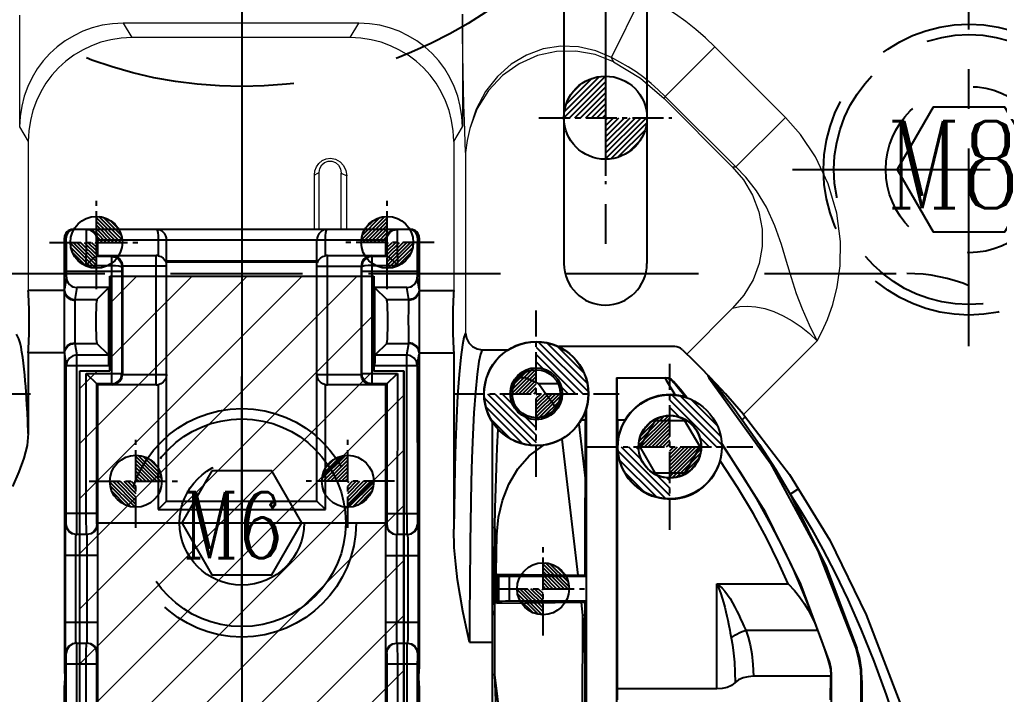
# Model space of a CAD drawing. Header units: inches. Extents: x 169168 to 170394, y -54081 to -53214.
# Drawn here: x 169772.66 to 169819.82, y -53508.76 to -53476.28 of the extents above; entities that cross this region are included whole.
import ezdxf

# ---------------------------------------------------------------- set-up
doc = ezdxf.new("R2010")
doc.units = ezdxf.units.IN
doc.header["$LTSCALE"] = 2
doc.header["$MEASUREMENT"] = 0
for name, pattern in [('CENTER', [50.8, 31.75, -6.35, 6.35, -6.35]), ('CENTER2', [1.125, 0.75, -0.125, 0.125, -0.125]), ('HIDDEN', [9.525, 6.35, -3.175])]:
    doc.linetypes.add(name, pattern=pattern)
doc.layers.get('0').update_dxf_attribs({"linetype": 'CONTINUOUS'})
for name, color, linetype in [('CAV-COR', 1, 'CONTINUOUS'), ('DEFAULT_1', 7, 'CENTER'), ('Layer3', 3, 'CONTINUOUS'), ('PIN', 4, 'CONTINUOUS'), ('Ru', 8, 'CONTINUOUS'), ('SCREW', 52, 'HIDDEN'), ('SP', 3, 'CONTINUOUS'), ('y-cut', 7, 'CONTINUOUS'), ('壓塊', 157, 'CONTINUOUS'), ('文字', 1, 'CONTINUOUS')]:
    doc.layers.add(name, color=color, linetype=linetype)
for name, color, linetype, lineweight in [('dim', 3, 'CONTINUOUS', 15), ('截面', 191, 'CONTINUOUS', 15), ('枕位', 75, 'CONTINUOUS', 15)]:
    doc.layers.add(name, color=color, linetype=linetype, lineweight=lineweight)
doc.styles.add('ROMANC', font='romanc', dxfattribs={"width": 0.6, "height": 1})
doc.styles.get("Standard").update_dxf_attribs({"font": 'txt.shx', "width": 0.67})

# ---------------------------------------------------------------- blocks, each defined once
blk = doc.blocks.new('20160824.113844')
at = {"layer": '截面', "linetype": 'Continuous', "ltscale": 0.3}
h = blk.add_hatch(dxfattribs=at)
h.set_pattern_fill('ANSI31', color=256, scale=15, angle=180, style=0)
h.set_pattern_definition([(225, (340813.7074, -102540.2255), (1.325825215, -1.325825215), [])])
h.paths.add_polyline_path([(-37.889, -42.607), (-37.889, -10.11), (-36.447, -10.11), (-36.447, -5.556), (-23.747, -5.556), (-23.747, -10.11), (-22.305, -10.11), (-22.305, -42.607)])
edge = h.paths.add_edge_path()
edge.add_arc((-24.297, -66.423), 0.5, 180, 270)
edge.add_line((-24.297, -66.923), (-3.565, -66.923))
edge.add_line((-3.565, -66.923), (-3.565, -60.317))
edge.add_line((-3.565, -60.317), (0.26, -57.22))
edge.add_line((0.26, -57.22), (-3.997, -51.963))
edge.add_ellipse((-3.216, -51.331), major_axis=(0, 1.005), ratio=0.999904, start_angle=90, end_angle=129.0027, ccw=False)
edge.add_line((-4.221, -51.331), (-4.221, -47.984))
edge.add_ellipse((-5.226, -47.984), major_axis=(-1.005, 0), ratio=0.999962, start_angle=180, end_angle=270)
edge.add_line((-5.226, -46.979), (-11.847, -46.979))
edge.add_line((-11.847, -46.979), (-11.847, -47.763))
edge.add_line((-11.847, -47.763), (-22.997, -47.763))
edge.add_arc((-22.997, -49.563), 1.8, 90, 180)
edge.add_line((-24.797, -49.563), (-24.797, -66.423))
h.paths.add_polyline_path([(-58.941, -52.081), (-58.941, -61.041), (-58.036, -62.992), (-58.036, -65.32), (-43.888, -65.32), (-43.816, -65.317), (-43.745, -65.31), (-43.675, -65.297), (-43.606, -65.279), (-43.538, -65.257), (-43.471, -65.229), (-43.407, -65.197), (-43.345, -65.161), (-43.286, -65.12), (-43.23, -65.075), (-43.178, -65.026), (-43.129, -64.973), (-43.084, -64.918), (-43.044, -64.86), (-43.007, -64.798), (-41.979, -62.922), (-41.954, -62.872), (-41.931, -62.821), (-41.911, -62.769), (-41.894, -62.716), (-41.88, -62.661), (-41.87, -62.607), (-41.862, -62.551), (-41.857, -62.496), (-41.856, -62.44), (-41.856, -51.451), (-58.431, -51.451)])
h.paths.add_polyline_path([(-19.938, -76.283), (-19.938, -79.425, 0.414214), (-19.438, -79.925), (-13.138, -79.925, 0.414214), (-12.638, -79.425), (-12.638, -76.283, 0.414214), (-13.138, -75.783), (-19.438, -75.783, 0.414214)])
h.paths.add_polyline_path([(-47.556, -76.283), (-47.556, -79.425, 0.414214), (-47.056, -79.925), (-40.756, -79.925, 0.414214), (-40.256, -79.425), (-40.256, -76.283, 0.414214), (-40.756, -75.783), (-47.056, -75.783, 0.414214)])
at = {"layer": 'y-cut', "linetype": 'ByBlock'}
for p, q in [((-36.447, -10.11), (-36.447, -5.556)), ((-36.447, -5.556), (-23.747, -5.556)), ((-23.747, -5.556), (-23.747, -10.11)), ((-37.889, -42.607), (-37.889, -10.11)), ((-37.889, -10.11), (-36.447, -10.11)), ((-23.747, -10.11), (-22.305, -10.11)), ((-22.305, -10.11), (-22.305, -42.607))]:
    blk.add_line(p, q, dxfattribs=at)
blk = doc.blocks.new('20160723.115749')
at = {"layer": 'SCREW', "linetype": 'CENTER', "ltscale": 0.15}
for p, q in [((0, -8.5), (0, 8.5)), ((-8.5, 0), (8.5, 0))]:
    blk.add_line(p, q, dxfattribs=at)
at = {"layer": 'SCREW', "ltscale": 0.5}
blk.add_lwpolyline([(-1.732, 3), (-3.464, 0), (-1.732, -3), (1.732, -3), (3.464, 0), (1.732, 3)], close=True, dxfattribs=at)
for radius in [7, 6.5, 4]:
    blk.add_circle((0, 0), radius, dxfattribs=at)
at = {"layer": 'Layer3', "style": 'ROMANC', "width": 0.8}
blk.add_text('M8', height=4.1865, dxfattribs=at).set_placement((-3.976, -1.858))
blk = doc.blocks.new('20140410.082121')
at = {"layer": 'SCREW', "color": 137, "linetype": 'CENTER', "ltscale": 0.25}
for p, q in [((0, -7.042), (0, 7.042)), ((-7, 0), (7, 0))]:
    blk.add_line(p, q, dxfattribs=at)
at = {"layer": 'SCREW', "color": 137, "linetype": 'Continuous'}
blk.add_lwpolyline([(-1.443, 2.5), (-2.887, 0), (-1.443, -2.5), (1.443, -2.5), (2.887, 0), (1.443, 2.5)], close=True, dxfattribs=at)
at = {"layer": 'SCREW', "color": 137}
for radius in [5.5, 5, 3]:
    blk.add_circle((0, 0), radius, dxfattribs=at)
at = {"layer": 'dim', "style": 'ROMANC', "width": 0.8}
blk.add_text('M6', height=3.1716, dxfattribs=at).set_placement((-2.868, -1.703))
blk = doc.blocks.new('20160825.182511')
at = {"color": 8, "linetype": 'HIDDEN'}
blk.add_circle((0, 0), 16.5, dxfattribs=at)
at = {"layer": 'SP', "linetype": 'CENTER', "ltscale": 0.25}
for p, q in [((0, -19), (0, 19)), ((-19, 0), (19, 0))]:
    blk.add_line(p, q, dxfattribs=at)
at = {"layer": 'SP', "linetype": 'HIDDEN'}
for radius in [15, 14]:
    blk.add_circle((0, 0), radius, dxfattribs=at)
at = {"layer": 'dim', "insert": (-5.368, -4.84), "char_height": 3.2506, "attachment_point": 5}
blk.add_mtext('Ø30', dxfattribs=at)
at = {"layer": 'SP'}
for s, p in [('S', (-4.865, 2.687)), ('P', (3.467, -5.699))]:
    blk.add_text(s, height=3.665, dxfattribs=at).set_placement(p)
blk = doc.blocks.new('20160826.162442')
at = {"color": 8, "linetype": 'HIDDEN'}
blk.add_circle((0, 0), 19, dxfattribs=at)
at = {"layer": 'SP', "linetype": 'CENTER', "ltscale": 0.25}
for p, q in [((0, -21.5), (0, 21.5)), ((-21.5, 0), (21.5, 0))]:
    blk.add_line(p, q, dxfattribs=at)
at = {"layer": 'SP', "linetype": 'HIDDEN'}
for radius in [17.5, 16.5]:
    blk.add_circle((0, 0), radius, dxfattribs=at)
at = {"layer": 'dim', "insert": (-5.289, -6.05), "char_height": 4.0633, "attachment_point": 5}
blk.add_mtext('Ø35', dxfattribs=at)
at = {"layer": 'SP'}
for s, p in [('S', (-6.081, 3.359)), ('P', (4.334, -7.124))]:
    blk.add_text(s, height=4.582, dxfattribs=at).set_placement(p)

msp = doc.modelspace()

# ---------------------------------------------------------------- hatches: boundary and pattern name
at = {"layer": 'PIN', "linetype": 'Continuous'}
h = msp.add_hatch(dxfattribs=at)
h.set_pattern_fill('ANSI31', color=153, scale=1.5, angle=270, style=0)
h.set_pattern_definition([(225, (170006.14292, -53466.75902), (-0.13258252, 0.13258252), [])])
h.paths.add_polyline_path([(169800.861, -53480.999), (169798.861, -53480.999, -0.414214), (169800.861, -53478.999)])
h.paths.add_polyline_path([(169800.861, -53482.999), (169800.861, -53480.999), (169802.861, -53480.999, -0.414214)])
h = msp.add_hatch(dxfattribs=at)
h.set_pattern_fill('ANSI31', color=6, angle=90, style=0)
h.set_pattern_definition([(135, (169981.64292, -53501.23844), (-0.08838835, -0.08838835), [])])
h.paths.add_polyline_path([(169776.361, -53486.999), (169775.111, -53486.999, 0.414214), (169776.361, -53488.249)])
h.paths.add_polyline_path([(169776.361, -53485.749), (169776.361, -53486.999), (169777.611, -53486.999, 0.414214)])
h = msp.add_hatch(dxfattribs=at)
h.set_pattern_fill('ANSI31', color=6, angle=90, style=0)
h.set_pattern_definition([(45, (169585.07887, -53501.23844), (0.08838835, -0.08838835), [])])
h.paths.add_polyline_path([(169790.361, -53486.999), (169791.611, -53486.999, -0.414214), (169790.361, -53488.249)])
h.paths.add_polyline_path([(169790.361, -53485.749), (169790.361, -53486.999), (169789.111, -53486.999, -0.414214)])
h = msp.add_hatch(dxfattribs=at)
h.set_pattern_fill('ANSI31', color=31, scale=2, angle=90, style=0)
h.set_pattern_definition([(135, (170002.81342, -53508.52476), (-0.1767767, -0.1767767), [])])
h.paths.add_polyline_path([(169797.531, -53491.785, -0.414214), (169800.031, -53494.285), (169798.781, -53494.285, 0.414214), (169797.531, -53493.035)])
h.paths.add_polyline_path([(169796.281, -53494.285, 0.414214), (169797.531, -53495.535), (169797.531, -53496.785, -0.414214), (169795.031, -53494.285)])
h = msp.add_hatch(dxfattribs=at)
h.set_pattern_fill('ANSI31', color=31, angle=90, style=0)
h.set_pattern_definition([(45, (169592.24937, -53508.52476), (0.08838835, -0.08838835), [])])
h.paths.add_polyline_path([(169797.531, -53494.285), (169798.781, -53494.285, -0.414214), (169797.531, -53495.535)])
h.paths.add_polyline_path([(169797.531, -53493.035), (169797.531, -53494.285), (169796.281, -53494.285, -0.414214)])
h = msp.add_hatch(dxfattribs=at)
h.set_pattern_fill('ANSI31', color=107, scale=2, angle=90, style=0)
h.set_pattern_definition([(135, (170009.24542, -53511.08094), (-0.1767767, -0.1767767), [])])
h.paths.add_polyline_path([(169803.963, -53494.341, -0.414214), (169806.463, -53496.841), (169805.463, -53496.841, 0.414214), (169803.963, -53495.341)])
h.paths.add_polyline_path([(169802.463, -53496.841, 0.414214), (169803.963, -53498.341), (169803.963, -53499.341, -0.414214), (169801.463, -53496.841)])
h = msp.add_hatch(dxfattribs=at)
h.set_pattern_fill('ANSI31', color=107, angle=90, style=0)
h.set_pattern_definition([(45, (169605.24699, -53511.72934), (0.08838835, -0.08838835), [])])
h.paths.add_polyline_path([(169802.463, -53496.841, -0.414214), (169803.963, -53495.341), (169803.963, -53496.841)])
h.paths.add_polyline_path([(169803.963, -53498.341), (169803.963, -53496.841), (169805.463, -53496.841, -0.414214)])
h = msp.add_hatch(dxfattribs=at)
h.set_pattern_fill('ANSI31', color=6, angle=90, style=0)
h.set_pattern_definition([(135, (169983.54292, -53512.73844), (-0.08838835, -0.08838835), [])])
h.paths.add_polyline_path([(169778.261, -53498.499), (169777.011, -53498.499, 0.414214), (169778.261, -53499.749)])
h.paths.add_polyline_path([(169778.261, -53497.249), (169778.261, -53498.499), (169779.511, -53498.499, 0.414214)])
h = msp.add_hatch(dxfattribs=at)
h.set_pattern_fill('ANSI31', color=6, angle=90, style=0)
h.set_pattern_definition([(45, (169583.17887, -53512.73844), (0.08838835, -0.08838835), [])])
h.paths.add_polyline_path([(169788.461, -53498.499), (169789.711, -53498.499, -0.414214), (169788.461, -53499.749)])
h.paths.add_polyline_path([(169788.461, -53497.249), (169788.461, -53498.499), (169787.211, -53498.499, -0.414214)])
h = msp.add_hatch(dxfattribs=at)
h.set_pattern_fill('ANSI31', color=6, angle=90, style=0)
h.set_pattern_definition([(135, (170003.14292, -53517.91494), (-0.08838835, -0.08838835), [])])
h.paths.add_polyline_path([(169797.861, -53503.675), (169796.611, -53503.675, 0.414214), (169797.861, -53504.925)])
h.paths.add_polyline_path([(169797.861, -53502.425), (169797.861, -53503.675), (169799.111, -53503.675, 0.414214)])

# ---------------------------------------------------------------- linework, layer by layer
at = {"linetype": 'CENTER', "ltscale": 0.5}
msp.add_line((169783.361, -53258.499), (169783.361, -53658.499), dxfattribs=at)
at = {"color": 8, "linetype": 'HIDDEN', "ltscale": 0.8}
msp.add_circle((169783.361, -53458.499), 21, dxfattribs=at)
at = {"layer": 'CAV-COR', "linetype": 'ByBlock'}
for p, q in [((169775.175, -53486.397), (169775.066, -53486.457)), ((169791.497, -53486.376), (169775.225, -53486.376)), ((169776.081, -53486.414), (169775.889, -53486.376)), ((169774.823, -53489.312), (169774.823, -53486.778)), ((169774.823, -53486.778), (169774.911, -53486.778)), ((169776.392, -53486.878), (169776.353, -53486.686)), ((169776.392, -53486.878), (169790.33, -53486.878)), ((169776.425, -53487.631), (169776.425, -53486.878)), ((169779.341, -53486.878), (169779.341, -53487.641)), ((169779.743, -53499.454), (169779.743, -53486.878)), ((169786.979, -53499.454), (169786.979, -53486.878)), ((169787.381, -53487.641), (169787.381, -53486.878)), ((169790.297, -53487.631), (169790.297, -53486.878)), ((169790.839, -53486.616), (169790.843, -53487.11)), ((169791.899, -53486.778), (169791.81, -53486.778)), ((169791.899, -53486.778), (169791.899, -53489.312)), ((169775.876, -53488.112), (169775.879, -53487.11)), ((169790.843, -53487.11), (169790.846, -53488.112)), ((169776.38, -53487.676), (169776.425, -53487.631)), ((169777.084, -53487.678), (169776.38, -53487.678)), ((169776.425, -53487.631), (169779.24, -53487.631)), ((169777.123, -53487.638), (169777.084, -53487.678)), ((169777.084, -53487.678), (169777.084, -53493.817)), ((169777.084, -53487.678), (169777.277, -53487.716)), ((169779.24, -53493.863), (169779.24, -53487.638)), ((169787.001, -53487.984), (169787.059, -53487.86)), ((169787.481, -53487.631), (169790.297, -53487.631)), ((169787.481, -53493.863), (169787.481, -53487.638)), ((169789.638, -53487.678), (169789.445, -53487.716)), ((169789.638, -53487.678), (169789.598, -53487.638)), ((169789.638, -53493.817), (169789.638, -53487.678)), ((169790.342, -53487.678), (169789.638, -53487.678)), ((169790.342, -53487.676), (169790.297, -53487.631)), ((169775.876, -53488.112), (169777.084, -53488.112)), ((169777.549, -53487.99), (169777.587, -53488.18)), ((169777.587, -53488.18), (169777.586, -53493.314)), ((169777.622, -53488.145), (169777.587, -53488.18)), ((169777.622, -53488.141), (169777.622, -53493.354)), ((169779.743, -53488.141), (169777.622, -53488.141)), ((169786.979, -53487.909), (169779.743, -53487.909)), ((169779.743, -53487.934), (169786.979, -53487.934)), ((169786.979, -53488.141), (169789.1, -53488.141)), ((169789.1, -53488.145), (169789.1, -53493.35)), ((169789.135, -53488.18), (169789.1, -53488.145)), ((169789.173, -53487.99), (169789.135, -53488.18)), ((169789.135, -53493.314), (169789.135, -53488.18)), ((169789.638, -53488.112), (169790.846, -53488.112)), ((169774.918, -53488.672), (169774.823, -53489.246)), ((169774.918, -53488.672), (169774.918, -53488.386)), ((169774.918, -53488.386), (169777.586, -53488.386)), ((169777.011, -53493.188), (169777.011, -53488.634)), ((169777.011, -53488.634), (169779.709, -53488.634)), ((169779.743, -53488.634), (169786.979, -53488.634)), ((169787.013, -53488.634), (169789.711, -53488.634)), ((169789.135, -53488.386), (169791.803, -53488.386)), ((169789.711, -53488.634), (169789.711, -53493.188)), ((169791.803, -53488.386), (169791.803, -53488.672)), ((169791.899, -53489.246), (169791.803, -53488.672)), ((169775.421, -53489.175), (169775.324, -53489.757)), ((169776.968, -53489.175), (169775.421, -53489.175)), ((169776.386, -53489.757), (169776.968, -53489.175)), ((169776.968, -53492.924), (169776.968, -53489.175)), ((169789.754, -53489.175), (169789.754, -53492.924)), ((169789.754, -53489.175), (169790.336, -53489.757)), ((169791.301, -53489.175), (169789.754, -53489.175)), ((169791.398, -53489.757), (169791.301, -53489.175)), ((169774.823, -53489.312), (169773.081, -53489.312)), ((169774.823, -53489.342), (169774.856, -53489.491)), ((169774.832, -53489.31), (169774.86, -53489.448)), ((169791.89, -53489.31), (169791.862, -53489.448)), ((169791.899, -53489.344), (169791.865, -53489.493)), ((169791.899, -53489.312), (169793.561, -53489.312)), ((169775.324, -53489.757), (169776.386, -53489.757)), ((169775.327, -53490.055), (169775.33, -53490.445)), ((169790.336, -53489.757), (169791.398, -53489.757)), ((169791.392, -53491.27), (169791.391, -53490.706)), ((169775.324, -53491.865), (169775.417, -53492.422)), ((169775.324, -53491.865), (169776.386, -53491.865)), ((169776.943, -53492.422), (169776.386, -53491.865)), ((169790.336, -53491.865), (169789.779, -53492.422)), ((169790.336, -53491.865), (169791.398, -53491.865)), ((169791.305, -53492.422), (169791.399, -53491.861)), ((169804.207, -53492.017), (169798.613, -53492.017)), ((169773.081, -53492.311), (169773.081, -53496.203)), ((169774.823, -53492.311), (169773.081, -53492.311)), ((169774.823, -53492.279), (169774.857, -53492.13)), ((169774.823, -53492.311), (169774.823, -53507.533)), ((169774.823, -53492.376), (169774.914, -53492.924)), ((169774.832, -53492.313), (169774.86, -53492.175)), ((169775.417, -53492.422), (169776.943, -53492.422)), ((169789.779, -53492.422), (169791.305, -53492.422)), ((169791.305, -53500.057), (169791.305, -53492.422)), ((169791.808, -53492.924), (169791.899, -53492.376)), ((169791.89, -53492.313), (169791.862, -53492.175)), ((169791.899, -53492.28), (169791.865, -53492.131)), ((169791.899, -53492.311), (169791.899, -53507.533)), ((169791.899, -53492.311), (169793.561, -53492.311)), ((169793.561, -53492.311), (169793.561, -53500.813)), ((169794.931, -53492.169), (169796.177, -53492.169)), ((169804.553, -53492.156), (169804.784, -53492.377)), ((169774.914, -53492.924), (169776.968, -53492.924)), ((169789.754, -53492.924), (169791.808, -53492.924)), ((169791.808, -53492.924), (169791.809, -53500.35)), ((169775.569, -53525.685), (169775.569, -53493.188)), ((169775.569, -53493.188), (169777.011, -53493.188)), ((169775.876, -53500.295), (169775.876, -53493.314)), ((169776.425, -53493.863), (169775.876, -53493.314)), ((169775.876, -53493.314), (169777.586, -53493.314)), ((169777.586, -53493.314), (169777.622, -53493.35)), ((169777.622, -53493.354), (169779.743, -53493.354)), ((169786.979, -53493.354), (169789.1, -53493.354)), ((169789.1, -53493.35), (169789.135, -53493.314)), ((169789.135, -53493.314), (169790.846, -53493.314)), ((169789.711, -53493.188), (169791.153, -53493.188)), ((169790.846, -53493.314), (169790.297, -53493.863)), ((169790.846, -53493.314), (169790.845, -53500.76)), ((169791.153, -53525.685), (169791.153, -53493.188)), ((169797.038, -53493.525), (169796.661, -53493.525)), ((169801.39, -53493.525), (169801.39, -53518.497)), ((169801.39, -53493.525), (169803.762, -53493.525)), ((169803.739, -53493.555), (169803.722, -53493.525)), ((169803.904, -53493.545), (169803.762, -53493.525)), ((169805.791, -53493.408), (169805.84, -53493.525)), ((169806.228, -53493.845), (169805.839, -53493.435)), ((169805.84, -53493.525), (169805.879, -53493.525)), ((169776.379, -53500.176), (169776.378, -53493.817)), ((169777.084, -53493.817), (169776.378, -53493.817)), ((169776.425, -53512.267), (169776.425, -53493.863)), ((169779.24, -53493.863), (169776.425, -53493.863)), ((169777.084, -53493.817), (169777.274, -53493.78)), ((169777.084, -53493.817), (169777.123, -53493.856)), ((169777.274, -53493.78), (169777.438, -53493.671)), ((169779.341, -53493.853), (169779.341, -53499.856)), ((169787.381, -53499.856), (169787.381, -53493.853)), ((169790.297, -53493.863), (169787.481, -53493.863)), ((169789.445, -53493.778), (169789.281, -53493.668)), ((169789.638, -53493.817), (169789.445, -53493.778)), ((169789.598, -53493.856), (169789.638, -53493.817)), ((169790.343, -53493.817), (169789.638, -53493.817)), ((169790.297, -53512.267), (169790.297, -53493.863)), ((169790.343, -53493.817), (169790.343, -53500.057)), ((169797.635, -53493.794), (169798.578, -53493.794)), ((169803.797, -53493.651), (169803.739, -53493.555)), ((169804.226, -53494.342), (169803.797, -53493.651)), ((169804.103, -53493.699), (169804.143, -53493.7)), ((169807.009, -53494.938), (169807.448, -53495.535)), ((169799.943, -53511.283), (169799.943, -53494.989)), ((169807.513, -53495.287), (169809.726, -53498.18)), ((169795.421, -53513.926), (169795.421, -53495.648)), ((169799.574, -53495.748), (169799.895, -53498.483)), ((169799.711, -53495.535), (169799.895, -53495.535)), ((169799.894, -53503.024), (169799.895, -53495.535)), ((169801.438, -53495.535), (169801.444, -53496.857)), ((169801.438, -53495.535), (169801.817, -53495.535)), ((169803.238, -53495.585), (169802.513, -53496.841)), ((169804.689, -53495.585), (169803.238, -53495.585)), ((169805.414, -53496.841), (169804.689, -53495.585)), ((169798.765, -53496.474), (169799.534, -53503.021)), ((169801.438, -53508.499), (169801.443, -53496.825)), ((169808.566, -53499.99), (169806.47, -53496.677)), ((169802.513, -53496.841), (169803.238, -53498.097)), ((169804.689, -53498.097), (169805.414, -53496.841)), ((169803.238, -53498.097), (169804.689, -53498.097)), ((169809.726, -53498.18), (169811.655, -53501.332)), ((169809.754, -53499.126), (169810.175, -53498.852)), ((169779.341, -53499.856), (169779.743, -53499.454)), ((169779.743, -53499.454), (169786.979, -53499.454)), ((169787.381, -53499.856), (169786.979, -53499.454)), ((169776.378, -53500.057), (169774.914, -53500.057)), ((169779.341, -53499.856), (169787.381, -53499.856)), ((169790.343, -53500.057), (169791.808, -53500.057)), ((169791.305, -53500.057), (169791.307, -53500.876)), ((169774.882, -53500.56), (169774.91, -53500.56)), ((169774.91, -53500.56), (169774.911, -53500.538)), ((169774.948, -53500.752), (169774.91, -53500.56)), ((169775.878, -53500.93), (169775.876, -53500.295)), ((169776.383, -53500.56), (169776.345, -53500.752)), ((169776.38, -53500.409), (169776.379, -53500.176)), ((169776.411, -53500.56), (169776.383, -53500.56)), ((169790.339, -53500.56), (169790.311, -53500.56)), ((169790.339, -53500.56), (169790.377, -53500.752)), ((169791.774, -53500.752), (169791.812, -53500.56)), ((169791.812, -53500.56), (169791.84, -53500.56)), ((169775.385, -53501.057), (169775.22, -53501.024)), ((169775.908, -53501.062), (169775.384, -53501.062)), ((169775.412, -53501.062), (169775.413, -53501.018)), ((169775.413, -53501.018), (169775.415, -53500.876)), ((169776.345, -53500.752), (169776.236, -53500.915)), ((169790.377, -53500.752), (169790.486, -53500.915)), ((169791.338, -53501.062), (169790.813, -53501.062)), ((169791.337, -53501.057), (169791.502, -53501.024)), ((169791.847, -53500.775), (169791.85, -53501.076)), ((169795.524, -53500.75), (169795.518, -53501.2)), ((169795.525, -53500.753), (169795.636, -53501.066)), ((169774.869, -53501.886), (169774.87, -53501.281)), ((169775.371, -53501.946), (169775.373, -53501.543)), ((169791.346, -53501.296), (169791.349, -53501.533)), ((169791.349, -53501.533), (169791.351, -53501.943)), ((169791.85, -53501.076), (169791.853, -53501.679)), ((169794.354, -53501.456), (169794.331, -53503.58)), ((169795.518, -53501.2), (169795.511, -53502.049)), ((169811.655, -53501.332), (169813.406, -53504.933)), ((169774.869, -53505.671), (169774.869, -53501.886)), ((169775.371, -53505.407), (169775.371, -53501.946)), ((169775.922, -53502.067), (169775.92, -53501.563)), ((169791.351, -53501.943), (169791.351, -53505.404)), ((169791.853, -53501.679), (169791.853, -53505.465)), ((169776.424, -53502.067), (169774.868, -53502.067)), ((169790.298, -53502.067), (169791.853, -53502.067)), ((169795.511, -53502.049), (169795.507, -53503.151)), ((169795.507, -53503.151), (169795.508, -53504.031)), ((169795.632, -53504.387), (169795.634, -53502.965)), ((169795.634, -53502.965), (169799.63, -53503.022)), ((169795.737, -53503.068), (169795.634, -53502.965)), ((169795.737, -53504.283), (169795.737, -53503.068)), ((169796.239, -53504.278), (169796.239, -53503.072)), ((169796.239, -53503.072), (169799.942, -53503.072)), ((169799.63, -53503.022), (169799.894, -53503.024)), ((169799.942, -53503.072), (169799.894, -53503.024)), ((169806.22, -53508.499), (169806.22, -53503.437)), ((169806.22, -53503.437), (169809.662, -53503.437)), ((169795.508, -53504.031), (169795.515, -53504.903)), ((169795.737, -53504.283), (169795.632, -53504.387)), ((169797.071, -53504.368), (169795.632, -53504.387)), ((169799.942, -53504.278), (169796.239, -53504.278)), ((169799.688, -53504.329), (169799.76, -53504.941)), ((169799.884, -53509.666), (169799.893, -53504.327)), ((169799.942, -53504.278), (169799.893, -53504.327)), ((169774.868, -53505.283), (169776.424, -53505.283)), ((169790.298, -53505.283), (169791.853, -53505.283)), ((169790.8, -53505.283), (169790.802, -53505.788)), ((169795.515, -53504.905), (169795.517, -53507.822)), ((169799.76, -53504.941), (169799.747, -53509.609)), ((169799.76, -53504.941), (169799.892, -53504.925)), ((169813.406, -53504.933), (169815.03, -53509.148)), ((169774.872, -53506.274), (169774.869, -53505.671)), ((169775.373, -53505.818), (169775.371, -53505.407)), ((169791.351, -53505.404), (169791.349, -53505.807)), ((169791.853, -53505.465), (169791.851, -53506.07)), ((169807.618, -53505.66), (169811.077, -53505.66)), ((169775.376, -53506.054), (169775.373, -53505.818)), ((169794.32, -53506.243), (169795.421, -53506.243)), ((169774.875, -53506.575), (169774.872, -53506.274)), ((169774.948, -53506.598), (169774.91, -53506.791)), ((169775.385, -53506.294), (169775.22, -53506.326)), ((169775.384, -53506.288), (169775.908, -53506.288)), ((169775.417, -53507.293), (169775.415, -53506.474)), ((169775.876, -53507.293), (169775.877, -53506.59)), ((169776.345, -53506.598), (169776.236, -53506.435)), ((169776.383, -53506.791), (169776.345, -53506.598)), ((169790.339, -53506.791), (169790.377, -53506.598)), ((169790.377, -53506.598), (169790.486, -53506.435)), ((169790.813, -53506.288), (169791.338, -53506.288)), ((169790.844, -53506.42), (169790.846, -53507.056)), ((169791.308, -53506.332), (169791.307, -53506.474)), ((169791.31, -53506.288), (169791.308, -53506.332)), ((169791.337, -53506.294), (169791.502, -53506.326)), ((169791.774, -53506.598), (169791.812, -53506.791)), ((169812.914, -53506.533), (169812.962, -53506.527)), ((169774.91, -53506.791), (169774.882, -53506.791)), ((169774.914, -53514.831), (169774.913, -53507)), ((169776.383, -53506.791), (169776.411, -53506.791)), ((169790.311, -53506.791), (169790.339, -53506.791)), ((169790.342, -53506.941), (169790.343, -53507.174)), ((169790.343, -53507.174), (169790.343, -53514.831)), ((169790.846, -53507.056), (169790.846, -53514.831)), ((169791.812, -53506.791), (169791.811, -53506.813)), ((169791.84, -53506.791), (169791.812, -53506.791)), ((169811.547, -53507.023), (169811.615, -53507.233)), ((169774.914, -53507.293), (169776.378, -53507.293)), ((169775.876, -53515.068), (169775.876, -53507.293)), ((169790.343, -53507.293), (169791.808, -53507.293)), ((169791.808, -53507.293), (169791.809, -53515.124)), ((169811.655, -53507.227), (169811.615, -53507.233)), ((169795.517, -53507.822), (169795.766, -53513.946)), ((169795.517, -53507.822), (169796.741, -53517.73)), ((169811.711, -53507.889), (169807.984, -53507.889)), ((169811.694, -53509.021), (169811.711, -53507.889)), ((169811.75, -53507.839), (169811.711, -53507.845)), ((169811.711, -53507.845), (169811.711, -53507.889)), ((169811.75, -53518.497), (169811.75, -53507.839)), ((169813.161, -53508.091), (169813.209, -53508.083)), ((169813.161, -53508.091), (169813.161, -53513.717)), ((169813.209, -53508.083), (169813.209, -53511.615)), ((169774.823, -53513.926), (169774.823, -53508.35)), ((169791.899, -53508.35), (169791.899, -53513.926)), ((169801.446, -53509.021), (169801.438, -53508.499)), ((169806.22, -53508.499), (169801.438, -53508.499))]:
    msp.add_line(p, q, dxfattribs=at)
for points in [[(169775.879, -53487.11), (169775.883, -53486.616), (169775.885, -53486.472), (169775.887, -53486.396), (169775.889, -53486.376)], [(169775.927, -53486.376), (169776.057, -53486.393), (169776.186, -53486.449), (169776.301, -53486.546), (169776.388, -53486.689), (169776.425, -53486.878)], [(169776.353, -53486.686), (169776.244, -53486.523), (169776.081, -53486.414)], [(169779.24, -53486.376), (169779.279, -53486.415), (169779.312, -53486.525), (169779.333, -53486.688), (169779.341, -53486.878)], [(169787.381, -53486.878), (169787.388, -53486.688), (169787.41, -53486.525), (169787.443, -53486.415), (169787.481, -53486.376)], [(169790.297, -53486.878), (169790.333, -53486.689), (169790.421, -53486.546), (169790.536, -53486.449), (169790.664, -53486.393), (169790.795, -53486.376)], [(169790.33, -53486.878), (169790.368, -53486.686), (169790.477, -53486.523), (169790.64, -53486.414), (169790.833, -53486.376)], [(169790.835, -53486.396), (169790.837, -53486.472), (169790.839, -53486.616)], [(169791.656, -53486.457), (169791.547, -53486.397), (169791.495, -53486.389)], [(169775.066, -53486.457), (169774.982, -53486.545), (169774.929, -53486.654), (169774.911, -53486.778)], [(169776.38, -53487.676), (169776.383, -53487.222), (169776.385, -53487.059), (169776.388, -53486.951), (169776.39, -53486.894), (169776.392, -53486.878)], [(169790.33, -53486.878), (169790.332, -53486.894), (169790.334, -53486.951), (169790.336, -53487.059)], [(169791.81, -53486.778), (169791.793, -53486.654), (169791.74, -53486.545), (169791.656, -53486.457)], [(169790.336, -53487.059), (169790.34, -53487.432), (169790.342, -53487.676)], [(169775.876, -53488.112), (169776.042, -53487.928), (169776.181, -53487.792), (169776.288, -53487.707), (169776.357, -53487.678)], [(169776.357, -53487.678), (169776.374, -53487.677), (169776.38, -53487.676)], [(169777.123, -53487.638), (169777.254, -53487.657), (169777.382, -53487.714), (169777.497, -53487.811), (169777.584, -53487.954), (169777.622, -53488.141)], [(169777.277, -53487.716), (169777.44, -53487.826), (169777.549, -53487.99)], [(169779.341, -53487.641), (169779.466, -53487.684), (169779.576, -53487.759), (169779.663, -53487.86), (169779.721, -53487.985)], [(169787.059, -53487.86), (169787.146, -53487.759), (169787.256, -53487.684), (169787.381, -53487.641)], [(169789.598, -53487.638), (169789.468, -53487.657), (169789.34, -53487.713), (169789.225, -53487.812), (169789.137, -53487.954), (169789.1, -53488.145)], [(169789.445, -53487.716), (169789.281, -53487.826), (169789.173, -53487.99)], [(169790.342, -53487.676), (169790.348, -53487.677), (169790.365, -53487.678)], [(169790.365, -53487.678), (169790.433, -53487.707), (169790.539, -53487.791), (169790.678, -53487.927), (169790.846, -53488.112)], [(169777.084, -53488.112), (169777.275, -53488.117), (169777.438, -53488.132), (169777.547, -53488.154), (169777.587, -53488.18)], [(169789.638, -53488.112), (169789.446, -53488.117), (169789.284, -53488.132), (169789.175, -53488.154), (169789.135, -53488.18)], [(169774.856, -53489.491), (169774.965, -53489.649), (169775.128, -53489.754), (169775.321, -53489.791)], [(169774.86, -53489.448), (169774.968, -53489.61), (169775.131, -53489.719), (169775.324, -53489.757)], [(169791.862, -53489.448), (169791.753, -53489.61), (169791.59, -53489.719), (169791.398, -53489.757)], [(169791.865, -53489.493), (169791.756, -53489.65), (169791.593, -53489.755), (169791.401, -53489.793)], [(169775.324, -53489.757), (169775.322, -53489.77), (169775.321, -53489.792)], [(169775.321, -53489.792), (169775.323, -53489.844), (169775.325, -53489.93), (169775.327, -53490.055)], [(169791.391, -53490.706), (169791.393, -53490.226), (169791.395, -53490.055), (169791.397, -53489.93), (169791.399, -53489.844), (169791.401, -53489.792)], [(169791.401, -53489.792), (169791.399, -53489.769), (169791.398, -53489.757)], [(169775.33, -53490.445), (169775.331, -53490.99), (169775.33, -53491.27), (169775.327, -53491.519), (169775.324, -53491.712), (169775.321, -53491.831)], [(169773.081, -53496.203), (169773.06, -53495.646), (169773.038, -53495.197), (169773.018, -53494.827), (169772.998, -53494.508), (169772.978, -53494.219), (169772.958, -53493.945), (169772.936, -53493.673), (169772.911, -53493.395), (169772.883, -53493.11), (169772.852, -53492.823), (169772.816, -53492.544), (169772.777, -53492.282), (169772.733, -53492.041), (169772.685, -53491.829), (169772.631, -53491.651), (169772.572, -53491.514), (169772.508, -53491.423)], [(169791.401, -53491.831), (169791.397, -53491.712), (169791.394, -53491.519), (169791.392, -53491.27)], [(169794.134, -53491.368), (169794.053, -53491.576), (169793.979, -53491.935), (169793.902, -53492.523), (169793.821, -53493.367), (169793.748, -53494.365), (169793.69, -53495.456), (169793.645, -53496.642), (169793.614, -53497.815), (169793.592, -53498.885), (169793.561, -53500.812)], [(169794.134, -53491.37), (169794.173, -53491.618), (169794.289, -53491.844), (169794.465, -53492.018), (169794.687, -53492.131), (169794.931, -53492.169)], [(169774.857, -53492.13), (169774.966, -53491.972), (169775.129, -53491.867), (169775.321, -53491.83)], [(169774.86, -53492.175), (169774.968, -53492.012), (169775.131, -53491.903), (169775.324, -53491.865)], [(169775.321, -53491.831), (169775.322, -53491.853), (169775.324, -53491.865)], [(169791.862, -53492.175), (169791.753, -53492.012), (169791.59, -53491.903), (169791.398, -53491.865)], [(169791.399, -53491.861), (169791.4, -53491.853), (169791.4, -53491.843), (169791.401, -53491.831)], [(169791.865, -53492.131), (169791.757, -53491.973), (169791.593, -53491.868), (169791.401, -53491.831)], [(169775.417, -53492.422), (169775.224, -53492.461), (169775.061, -53492.569), (169774.952, -53492.732), (169774.914, -53492.924)], [(169775.415, -53500.876), (169775.416, -53500.643), (169775.417, -53492.422)], [(169791.808, -53492.924), (169791.769, -53492.732), (169791.661, -53492.569), (169791.498, -53492.461), (169791.305, -53492.422)], [(169794.931, -53492.169), (169794.847, -53492.378), (169794.77, -53492.741), (169794.69, -53493.344), (169794.606, -53494.213), (169794.532, -53495.203), (169794.475, -53496.251), (169794.433, -53497.393), (169794.404, -53498.507), (169794.384, -53499.528), (169794.354, -53501.456)], [(169805.839, -53493.435), (169805.49, -53493.076), (169805.191, -53492.776), (169804.953, -53492.542), (169804.784, -53492.377)], [(169774.911, -53500.538), (169774.912, -53500.467), (169774.913, -53500.35), (169774.914, -53492.924)], [(169777.123, -53493.856), (169777.253, -53493.838), (169777.382, -53493.781), (169777.497, -53493.683), (169777.584, -53493.54), (169777.622, -53493.35)], [(169777.438, -53493.671), (169777.548, -53493.508), (169777.586, -53493.314)], [(169779.743, -53493.364), (169779.721, -53493.51), (169779.663, -53493.635), (169779.576, -53493.736), (169779.466, -53493.81), (169779.341, -53493.853)], [(169787.381, -53493.853), (169787.256, -53493.81), (169787.146, -53493.736), (169787.059, -53493.635), (169787.001, -53493.51), (169786.979, -53493.364)], [(169789.598, -53493.856), (169789.468, -53493.838), (169789.34, -53493.781), (169789.225, -53493.683), (169789.138, -53493.541), (169789.1, -53493.354)], [(169789.281, -53493.668), (169789.172, -53493.504), (169789.135, -53493.314)], [(169797.038, -53493.525), (169797.342, -53493.646), (169797.635, -53493.794)], [(169803.722, -53493.525), (169803.864, -53493.545), (169803.994, -53493.605), (169804.103, -53493.699)], [(169805.879, -53493.525), (169805.852, -53493.469), (169805.818, -53493.418), (169805.792, -53493.387)], [(169805.84, -53493.525), (169808.792, -53497.612), (169811.093, -53501.841), (169812.914, -53506.533)], [(169805.879, -53493.525), (169805.925, -53493.574), (169806.058, -53493.732), (169806.285, -53494.01), (169806.605, -53494.412), (169807.009, -53494.938)], [(169797.635, -53493.794), (169797.762, -53493.967), (169797.919, -53494.174), (169798.094, -53494.412), (169798.278, -53494.679), (169798.463, -53494.969)], [(169804.143, -53493.7), (169804.035, -53493.605), (169803.904, -53493.545)], [(169804.195, -53493.814), (169804.124, -53493.727), (169804.103, -53493.699)], [(169804.788, -53494.468), (169804.469, -53494.083), (169804.143, -53493.7)], [(169804.713, -53494.443), (169804.492, -53494.173), (169804.195, -53493.814)], [(169807.513, -53495.287), (169807.077, -53494.782), (169806.645, -53494.297), (169806.228, -53493.845)], [(169807.448, -53495.535), (169807.53, -53495.458), (169807.58, -53495.406), (169807.591, -53495.389)], [(169807.448, -53495.535), (169808.275, -53496.726), (169809.044, -53497.924), (169809.754, -53499.126)], [(169773.081, -53496.203), (169773.027, -53496.776), (169772.87, -53497.395), (169772.626, -53498.053), (169772.322, -53498.752)], [(169795.683, -53495.988), (169795.635, -53496.897), (169795.597, -53497.861), (169795.566, -53498.843), (169795.542, -53499.782), (169795.525, -53500.753)], [(169795.636, -53501.066), (169795.713, -53500.234), (169795.9, -53499.423), (169796.207, -53498.638), (169796.64, -53497.904), (169797.198, -53497.271), (169797.868, -53496.775)], [(169810.743, -53504.761), (169810.362, -53503.804), (169809.924, -53502.785), (169809.416, -53501.704), (169808.828, -53500.559), (169808.15, -53499.353), (169807.369, -53498.086), (169806.475, -53496.758)], [(169809.662, -53503.437), (169809.183, -53502.379), (169808.628, -53501.257), (169807.984, -53500.071), (169807.241, -53498.821), (169806.385, -53497.511)], [(169809.754, -53499.126), (169811.493, -53502.619), (169812.962, -53506.527)], [(169809.754, -53499.126), (169810.249, -53499.908), (169810.774, -53500.79), (169811.33, -53501.787), (169811.915, -53502.917), (169812.527, -53504.196), (169813.153, -53505.621), (169813.775, -53507.164), (169814.373, -53508.788), (169814.936, -53510.452), (169815.456, -53512.117)], [(169790.343, -53500.057), (169790.343, -53500.298), (169790.342, -53500.409), (169790.341, -53500.494), (169790.34, -53500.544), (169790.339, -53500.56)], [(169811.655, -53507.227), (169810.266, -53503.46), (169808.566, -53499.99)], [(169774.87, -53501.281), (169774.873, -53500.924), (169774.875, -53500.785), (169774.876, -53500.679), (169774.878, -53500.609), (169774.88, -53500.571), (169774.882, -53500.56)], [(169775.384, -53501.062), (169775.192, -53501.024), (169775.029, -53500.915), (169774.92, -53500.752), (169774.882, -53500.56)], [(169776.411, -53500.56), (169776.373, -53500.752), (169776.264, -53500.915), (169776.101, -53501.024), (169775.908, -53501.062)], [(169776.383, -53500.56), (169776.382, -53500.544), (169776.381, -53500.494), (169776.38, -53500.409)], [(169790.311, -53500.56), (169790.349, -53500.752), (169790.458, -53500.915), (169790.621, -53501.024), (169790.813, -53501.062)], [(169791.338, -53501.062), (169791.53, -53501.024), (169791.693, -53500.915), (169791.802, -53500.752), (169791.84, -53500.56)], [(169791.809, -53500.35), (169791.81, -53500.467), (169791.811, -53500.538), (169791.812, -53500.56)], [(169791.84, -53500.56), (169791.842, -53500.571), (169791.843, -53500.607), (169791.845, -53500.674), (169791.847, -53500.775)], [(169775.22, -53501.024), (169775.057, -53500.915), (169774.948, -53500.752)], [(169775.373, -53501.543), (169775.375, -53501.305), (169775.377, -53501.212), (169775.379, -53501.142), (169775.381, -53501.095), (169775.382, -53501.07), (169775.384, -53501.062)], [(169775.88, -53501.062), (169775.879, -53501.031), (169775.878, -53500.93)], [(169776.236, -53500.915), (169776.073, -53501.024), (169775.907, -53501.057)], [(169775.92, -53501.563), (169775.918, -53501.356), (169775.915, -53501.197), (169775.912, -53501.097), (169775.908, -53501.062)], [(169790.486, -53500.915), (169790.649, -53501.024), (169790.814, -53501.057)], [(169790.813, -53501.062), (169790.81, -53501.097), (169790.807, -53501.197)], [(169790.845, -53500.76), (169790.844, -53500.93), (169790.842, -53501.031), (169790.841, -53501.062)], [(169791.307, -53500.876), (169791.308, -53501.018), (169791.31, -53501.062)], [(169791.338, -53501.062), (169791.339, -53501.07), (169791.341, -53501.094), (169791.343, -53501.138)], [(169791.502, -53501.024), (169791.665, -53500.915), (169791.774, -53500.752)], [(169794.32, -53506.243), (169794.155, -53505.5), (169794.001, -53504.75), (169793.864, -53503.996), (169793.748, -53503.246), (169793.656, -53502.492), (169793.589, -53501.695), (169793.561, -53500.813)], [(169795.421, -53500.692), (169795.433, -53500.713), (169795.468, -53500.733), (169795.524, -53500.751)], [(169795.515, -53504.905), (169795.567, -53503.873), (169795.599, -53502.892), (169795.636, -53501.066)], [(169790.807, -53501.197), (169790.804, -53501.356), (169790.802, -53501.563), (169790.801, -53501.805), (169790.8, -53505.283)], [(169791.343, -53501.138), (169791.345, -53501.206), (169791.346, -53501.296)], [(169775.915, -53506.153), (169775.918, -53505.995), (169775.92, -53505.788), (169775.921, -53505.545), (169775.922, -53502.067)], [(169794.331, -53503.58), (169794.323, -53504.839), (169794.32, -53506.243)], [(169806.22, -53503.437), (169806.282, -53503.581), (169806.347, -53503.742), (169806.412, -53503.922), (169806.477, -53504.123), (169806.542, -53504.339), (169806.602, -53504.563), (169806.657, -53504.783), (169806.705, -53504.991), (169806.748, -53505.185), (169806.785, -53505.364)], [(169806.22, -53503.437), (169806.345, -53503.528), (169806.473, -53503.645), (169806.604, -53503.789), (169806.735, -53503.959), (169806.863, -53504.15), (169806.984, -53504.353), (169807.094, -53504.555), (169807.191, -53504.748), (169807.276, -53504.928), (169807.351, -53505.092), (169807.474, -53505.367)], [(169809.661, -53503.437), (169809.96, -53503.751), (169810.207, -53504.065), (169810.421, -53504.377), (169810.613, -53504.69), (169810.787, -53505.008), (169810.943, -53505.332), (169811.077, -53505.66)], [(169799.893, -53504.327), (169799.815, -53504.328), (169797.071, -53504.368)], [(169795.421, -53504.855), (169795.432, -53504.873), (169795.464, -53504.89), (169795.515, -53504.905)], [(169799.76, -53504.941), (169799.834, -53506.135), (169799.889, -53507.374)], [(169806.785, -53505.364), (169806.847, -53505.671), (169806.873, -53505.802), (169806.919, -53506.031)], [(169806.919, -53506.031), (169807.119, -53505.893), (169807.358, -53505.766), (169807.618, -53505.66)], [(169807.474, -53505.367), (169807.526, -53505.479), (169807.573, -53505.576), (169807.618, -53505.66)], [(169807.618, -53505.66), (169807.731, -53505.997), (169807.826, -53506.377), (169807.903, -53506.811), (169807.958, -53507.314), (169807.984, -53507.889)], [(169811.077, -53505.66), (169811.244, -53506.128), (169811.4, -53506.583), (169811.547, -53507.023)], [(169775.379, -53506.212), (169775.377, -53506.145), (169775.376, -53506.054)], [(169775.384, -53506.288), (169775.382, -53506.281), (169775.381, -53506.257), (169775.379, -53506.212)], [(169775.908, -53506.288), (169775.912, -53506.254), (169775.915, -53506.153)], [(169790.802, -53505.788), (169790.804, -53505.995), (169790.807, -53506.153), (169790.81, -53506.254), (169790.813, -53506.288)], [(169791.349, -53505.807), (169791.346, -53506.046), (169791.345, -53506.138), (169791.343, -53506.209), (169791.341, -53506.256), (169791.339, -53506.281), (169791.338, -53506.288)], [(169791.851, -53506.07), (169791.849, -53506.427), (169791.847, -53506.566), (169791.845, -53506.671), (169791.844, -53506.742), (169791.842, -53506.779), (169791.84, -53506.791)], [(169806.919, -53506.031), (169806.981, -53506.38), (169807.033, -53506.769), (169807.072, -53507.203), (169807.097, -53507.682), (169807.102, -53508.194)], [(169774.882, -53506.791), (169774.88, -53506.78), (169774.878, -53506.744), (169774.877, -53506.677), (169774.875, -53506.575)], [(169775.384, -53506.288), (169775.192, -53506.326), (169775.029, -53506.435), (169774.92, -53506.598), (169774.882, -53506.791)], [(169775.22, -53506.326), (169775.057, -53506.435), (169774.948, -53506.598)], [(169775.415, -53506.474), (169775.413, -53506.332), (169775.412, -53506.288)], [(169775.877, -53506.59), (169775.878, -53506.42), (169775.879, -53506.319), (169775.88, -53506.288)], [(169776.236, -53506.435), (169776.073, -53506.326), (169775.907, -53506.294)], [(169776.411, -53506.791), (169776.373, -53506.598), (169776.264, -53506.435), (169776.101, -53506.326), (169775.908, -53506.288)], [(169790.311, -53506.791), (169790.349, -53506.598), (169790.458, -53506.435), (169790.621, -53506.326), (169790.813, -53506.288)], [(169790.486, -53506.435), (169790.649, -53506.326), (169790.814, -53506.294)], [(169790.841, -53506.288), (169790.842, -53506.319), (169790.844, -53506.42)], [(169791.307, -53506.474), (169791.306, -53506.707), (169791.305, -53514.831)], [(169791.338, -53506.288), (169791.53, -53506.326), (169791.693, -53506.435), (169791.802, -53506.598), (169791.84, -53506.791)], [(169791.502, -53506.326), (169791.665, -53506.435), (169791.774, -53506.598)], [(169812.914, -53506.533), (169813.05, -53507.042), (169813.134, -53507.565), (169813.161, -53508.091)], [(169813.209, -53508.083), (169813.182, -53507.558), (169813.099, -53507.035), (169812.962, -53506.527)], [(169774.913, -53507), (169774.912, -53506.884), (169774.911, -53506.813), (169774.91, -53506.791)], [(169776.379, -53514.95), (169776.379, -53507.052), (169776.38, -53506.941), (169776.381, -53506.857), (169776.382, -53506.806), (169776.383, -53506.791)], [(169790.339, -53506.791), (169790.34, -53506.806), (169790.341, -53506.857), (169790.342, -53506.941)], [(169791.811, -53506.813), (169791.81, -53506.884), (169791.809, -53507), (169791.808, -53507.293)], [(169774.823, -53507.536), (169774.829, -53507.696), (169774.838, -53507.857), (169774.839, -53508.017), (169774.832, -53508.177), (169774.824, -53508.339)], [(169775.415, -53515.649), (169775.416, -53515.417), (169775.417, -53507.293)], [(169791.898, -53508.339), (169791.89, -53508.177), (169791.883, -53508.017), (169791.884, -53507.857), (169791.892, -53507.696), (169791.899, -53507.536)], [(169811.615, -53507.233), (169811.687, -53507.539), (169811.711, -53507.845)], [(169811.75, -53507.839), (169811.726, -53507.529), (169811.655, -53507.227)], [(169795.42, -53507.772), (169795.432, -53507.789), (169795.465, -53507.806), (169795.518, -53507.822)], [(169807.27, -53508.061), (169806.937, -53508.324), (169806.724, -53508.42), (169806.477, -53508.479), (169806.22, -53508.499)], [(169807.984, -53507.889), (169807.726, -53507.908), (169807.484, -53507.965), (169807.27, -53508.061)], [(169774.823, -53508.398), (169774.823, -53508.378), (169774.823, -53508.358), (169774.824, -53508.339)], [(169791.899, -53508.398), (169791.899, -53508.378), (169791.899, -53508.358), (169791.898, -53508.339)]]:
    msp.add_lwpolyline(points, dxfattribs=at)
for centre, radius in [((169797.531, -53494.285), 2.513), ((169797.531, -53494.285), 1.156), ((169803.963, -53496.841), 1.508)]:
    msp.add_circle(centre, radius, dxfattribs=at)
for centre, radius, start, end in [((169779.24, -53486.878), 0.502, 0, 90), ((169787.481, -53486.878), 0.502, 90, 180), ((169804.207, -53492.52), 0.502, 46.4108, 90), ((169803.963, -53496.841), 2.513, 70.8462, 3.7584)]:
    msp.add_arc(centre, radius, start, end, dxfattribs=at)
for centre, major_axis, ratio, start_param, end_param in [((169775.225, -53486.778), (0.402, 0), 0.999962, 1.570796, 3.141593), ((169791.497, -53486.778), (0.402, 0), 0.999962, 0, 1.570796), ((169774.901, -53488.386), (0, 2.01), 0.008727, -1.570796, -0.643501), ((169791.821, -53488.386), (0, 2.01), 0.008727, 0.643501, 1.570796), ((169779.24, -53488.134), (0, 0.503), 0.999962, -0.201358, 0), ((169787.481, -53488.134), (0, 0.503), 0.999962, 0, 0.201358), ((169775.421, -53488.672), (0.083, 0.496), 0.998592, -4.547156, -2.976816), ((169791.301, -53488.672), (-0.083, 0.496), 0.998592, -3.306369, -1.736029), ((169773.034, -53490.811), (0, 1.75), 0.052408, -2.600085, -0.541508), ((169774.815, -53490.811), (0, 1.75), 0.008727, -2.600085, -0.541508), ((169791.907, -53490.811), (0, 1.75), 0.008727, 0.541508, 2.600085), ((169793.608, -53490.811), (0, 1.75), 0.052408, 0.541508, 2.600085), ((169776.389, -53490.811), (0, 1.055), 0.052408, 0.05236, 3.089233), ((169790.333, -53490.811), (0, 1.055), 0.052408, -3.089233, -0.05236), ((169776.942, -53492.924), (0, 0.502), 0.052408, -1.570796, -0.05236), ((169789.78, -53492.924), (0, 0.502), 0.052408, 0.05236, 1.570796), ((169801.42, -53495.535), (0, 2.01), 0.008727, -1.570796, 0), ((169779.24, -53493.361), (0, -0.503), 0.999962, 0, 0.201358), ((169787.481, -53493.361), (0, -0.503), 0.999962, -0.201358, 0), ((169799.913, -53495.535), (0, 2.01), 0.008727, 1.370952, 1.570796), ((169796.239, -53503.068), (0.502, 0), 0.008727, -3.132866, -1.570796), ((169796.239, -53504.283), (0.502, 0), 0.008727, 1.570796, 3.132866)]:
    msp.add_ellipse(centre, major_axis=major_axis, ratio=ratio, start_param=start_param, end_param=end_param, dxfattribs=at)
at = {"layer": 'DEFAULT_1', "color": 2, "linetype": 'CENTER', "ltscale": 0.4}
msp.add_line((169783.361, -53484.165), (169783.361, -53570.382), dxfattribs=at)
at = {"layer": 'PIN', "color": 153, "linetype": 'CENTER2'}
for p, q in [((169800.861, -53477.799), (169800.861, -53484.199)), ((169797.661, -53480.999), (169804.061, -53480.999))]:
    msp.add_line(p, q, dxfattribs=at)
at = {"layer": 'PIN', "color": 6, "linetype": 'CENTER2'}
for p, q in [((169776.361, -53489.249), (169776.361, -53484.749)), ((169790.361, -53489.249), (169790.361, -53484.749)), ((169774.111, -53486.999), (169778.611, -53486.999)), ((169792.611, -53486.999), (169788.111, -53486.999)), ((169778.261, -53500.749), (169778.261, -53496.249)), ((169788.461, -53500.749), (169788.461, -53496.249)), ((169776.011, -53498.499), (169780.511, -53498.499)), ((169790.711, -53498.499), (169786.211, -53498.499)), ((169797.861, -53505.925), (169797.861, -53501.425)), ((169795.611, -53503.675), (169800.111, -53503.675))]:
    msp.add_line(p, q, dxfattribs=at)
at = {"layer": 'PIN', "color": 31, "linetype": 'CENTER2'}
for p, q in [((169797.531, -53498.285), (169797.531, -53490.285)), ((169765.19, -53494.285), (169773.19, -53494.285)), ((169793.531, -53494.285), (169801.531, -53494.285))]:
    msp.add_line(p, q, dxfattribs=at)
at = {"layer": 'PIN', "color": 107, "linetype": 'CENTER2'}
for p, q in [((169803.963, -53500.841), (169803.963, -53492.841)), ((169799.963, -53496.841), (169807.963, -53496.841))]:
    msp.add_line(p, q, dxfattribs=at)
at = {"layer": 'PIN', "color": 153, "linetype": 'Continuous'}
msp.add_circle((169800.861, -53480.999), 2, dxfattribs=at)
at = {"layer": 'PIN', "color": 6, "linetype": 'Continuous'}
for centre in [(169776.361, -53486.999), (169790.361, -53486.999), (169778.261, -53498.499), (169788.461, -53498.499), (169797.861, -53503.675)]:
    msp.add_circle(centre, 1.25, dxfattribs=at)
at = {"layer": 'PIN', "color": 31, "linetype": 'Continuous'}
for radius in [2.5, 1.25]:
    msp.add_circle((169797.531, -53494.285), radius, dxfattribs=at)
at = {"layer": 'PIN', "color": 107, "linetype": 'Continuous'}
for radius in [2.5, 1.5]:
    msp.add_circle((169803.963, -53496.841), radius, dxfattribs=at)
at = {"layer": 'Ru', "linetype": 'CENTER', "ltscale": 0.15}
msp.add_line((169800.861, -53458.499), (169800.861, -53488.017), dxfattribs=at)
at = {"layer": 'Ru', "ltscale": 0.5}
for p, q in [((169798.861, -53461.499), (169798.861, -53488.017)), ((169802.861, -53461.499), (169802.861, -53488.017))]:
    msp.add_line(p, q, dxfattribs=at)
msp.add_arc((169800.861, -53488.017), 2, 180, 0, dxfattribs=at)
at = {"layer": '壓塊', "color": 153, "linetype": 'HIDDEN', "ltscale": 0.5}
msp.add_lwpolyline([(169823.361, -53496.499), (169823.361, -53560.499, -0.414214), (169815.361, -53568.499), (169751.361, -53568.499, -0.414214), (169743.361, -53560.499), (169743.361, -53496.499, -0.414214), (169751.361, -53488.499), (169815.361, -53488.499, -0.414214)], format="xyb", close=True, dxfattribs=at)
at = {"layer": '枕位', "linetype": 'ByBlock', "ltscale": 0.3}
for p, q in [((169801.156, -53478.107), (169802.635, -53475.088)), ((169772.665, -53476.056), (169772.665, -53481.445)), ((169793.977, -53476.016), (169793.977, -53481.445)), ((169777.649, -53476.449), (169778.065, -53477.143)), ((169788.993, -53476.449), (169777.649, -53476.449)), ((169788.577, -53477.143), (169788.993, -53476.449)), ((169788.577, -53477.143), (169778.065, -53477.143)), ((169803.732, -53479.973), (169806.123, -53477.582)), ((169809.522, -53480.982), (169806.123, -53477.582)), ((169803.732, -53479.973), (169803.687, -53480.082)), ((169806.968, -53483.362), (169803.687, -53480.082)), ((169807.131, -53483.372), (169803.732, -53479.973)), ((169807.131, -53483.372), (169809.522, -53480.982)), ((169772.665, -53481.445), (169773.081, -53482.139)), ((169793.561, -53482.139), (169793.977, -53481.445)), ((169773.081, -53482.139), (169773.081, -53489.312)), ((169793.561, -53482.139), (169793.561, -53489.312)), ((169794.134, -53482.681), (169794.134, -53491.368)), ((169787.079, -53483.641), (169786.854, -53483.766)), ((169786.854, -53486.376), (169786.854, -53483.766)), ((169787.079, -53486.376), (169787.079, -53483.641)), ((169788.145, -53486.376), (169788.145, -53483.666)), ((169788.145, -53483.666), (169788.41, -53483.803)), ((169788.41, -53486.376), (169788.41, -53483.803)), ((169804.784, -53492.377), (169806.985, -53490.175)), ((169807.513, -53495.287), (169811.058, -53491.742))]:
    msp.add_line(p, q, dxfattribs=at)
for points in [[(169806.123, -53477.582), (169805.676, -53477.156), (169805.211, -53476.753), (169804.73, -53476.373), (169804.231, -53476.016), (169803.716, -53475.682), (169803.183, -53475.373), (169802.635, -53475.088)], [(169794.134, -53482.681), (169794.077, -53481.155), (169794.051, -53480.375), (169794.029, -53479.616), (169794.009, -53478.823), (169793.992, -53477.932), (169793.981, -53476.973), (169793.977, -53476.016)], [(169801.258, -53478.311), (169800.367, -53477.959), (169799.435, -53477.79), (169798.505, -53477.807), (169797.591, -53478.007), (169796.707, -53478.399), (169795.902, -53478.974), (169795.228, -53479.697), (169794.696, -53480.554), (169794.328, -53481.526)], [(169801.156, -53478.107), (169800.396, -53477.782), (169799.573, -53477.592), (169798.718, -53477.559), (169797.87, -53477.692), (169797.066, -53477.985), (169796.329, -53478.426), (169795.666, -53479.011), (169795.094, -53479.738), (169794.64, -53480.587), (169794.329, -53481.525)], [(169801.261, -53478.313), (169801.207, -53478.209), (169801.156, -53478.107)], [(169803.732, -53479.973), (169803.403, -53479.653), (169803.06, -53479.351), (169802.705, -53479.066), (169802.337, -53478.799), (169801.956, -53478.55), (169801.562, -53478.319), (169801.156, -53478.107)], [(169801.258, -53478.311), (169802.542, -53479.101), (169803.687, -53480.082)], [(169811.058, -53491.742), (169811.301, -53491.281), (169811.556, -53490.707), (169811.805, -53489.996), (169812.017, -53489.136), (169812.154, -53488.123), (169812.17, -53486.951), (169811.997, -53485.589), (169811.588, -53484.179), (169810.978, -53482.888), (169810.253, -53481.807), (169809.522, -53480.982)], [(169794.328, -53481.526), (169794.203, -53482.098), (169794.134, -53482.681)], [(169786.854, -53483.766), (169786.879, -53483.558), (169786.951, -53483.365), (169787.067, -53483.198), (169787.224, -53483.065), (169787.416, -53482.978), (169787.633, -53482.951), (169787.865, -53482.994), (169788.087, -53483.118), (169788.26, -53483.307), (169788.372, -53483.543), (169788.41, -53483.803)], [(169787.079, -53483.641), (169787.112, -53483.444), (169787.205, -53483.275), (169787.345, -53483.153), (169787.516, -53483.089), (169787.697, -53483.091), (169787.871, -53483.16), (169788.016, -53483.29), (169788.111, -53483.465), (169788.145, -53483.666)], [(169806.968, -53483.362), (169807.048, -53483.365), (169807.131, -53483.372)], [(169806.968, -53483.362), (169807.501, -53483.988), (169807.945, -53484.731), (169808.251, -53485.534), (169808.408, -53486.367), (169808.413, -53487.198), (169808.266, -53488.019), (169807.969, -53488.806), (169807.528, -53489.54), (169806.985, -53490.175)], [(169811.058, -53491.742), (169810.682, -53490.978), (169810.345, -53490.223), (169810.058, -53489.471), (169809.812, -53488.708), (169809.582, -53487.923), (169809.333, -53487.097), (169809.016, -53486.201), (169808.609, -53485.311), (169808.131, -53484.518), (169807.62, -53483.866), (169807.131, -53483.372)], [(169806.986, -53490.175), (169807.326, -53490.093), (169807.703, -53490.067), (169808.108, -53490.1), (169808.534, -53490.19), (169808.973, -53490.336), (169809.416, -53490.535), (169809.854, -53490.782), (169810.279, -53491.07), (169810.683, -53491.393), (169811.058, -53491.742)]]:
    msp.add_lwpolyline(points, dxfattribs=at)
for centre, major_axis, start_param, end_param in [((169777.672, -53481.468), (-2.583, 4.312), -0.537423, 1.028812), ((169788.97, -53481.468), (2.583, 4.312), -1.028812, 0.537423), ((169778.088, -53482.162), (2.583, -4.312), 2.604169, 4.170404), ((169788.554, -53482.162), (2.583, 4.312), -1.028812, 0.537423)]:
    msp.add_ellipse(centre, major_axis=major_axis, ratio=0.99484, start_param=start_param, end_param=end_param, dxfattribs=at)

# ---------------------------------------------------------------- block references
at = {"layer": 'SCREW', "linetype": 'ByBlock'}
msp.add_blockref('20160723.115749', (169818.361, -53483.499), dxfattribs=at)
at = {"layer": 'SCREW', "linetype": 'ByBlock', "ltscale": 0.3}
msp.add_blockref('20140410.082121', (169783.361, -53500.499), dxfattribs=at)
at = {"layer": 'SP', "linetype": 'ByBlock'}
for name, p in [('20160825.182511', (169820.361, -53458.499)), ('20160826.162442', (169834.361, -53528.499))]:
    msp.add_blockref(name, p, dxfattribs=at)
at = {"layer": '文字', "linetype": 'ByBlock'}
msp.add_blockref('20160824.113844', (169813.458, -53483.078), dxfattribs=at)

doc.saveas('drawing.dxf')
